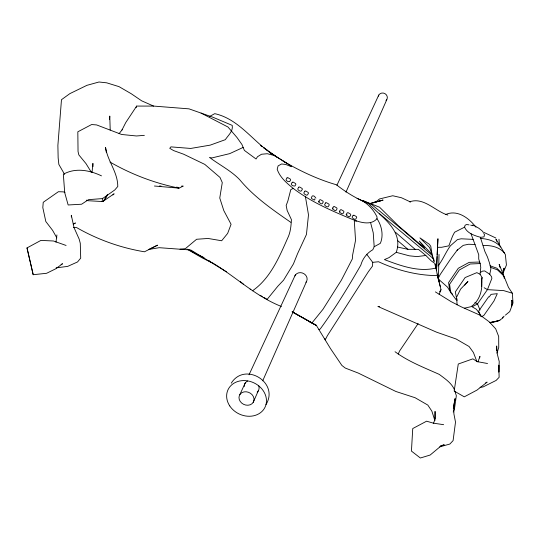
<?xml version="1.0" encoding="UTF-8"?>
<svg xmlns="http://www.w3.org/2000/svg" width="540" height="540" viewBox="0 0 540 540"><rect width="100%" height="100%" fill="white"/><g stroke="black" fill="none" stroke-linecap="round" stroke-linejoin="round"><path stroke-width="0.81" d="M437.285 274.738L436.03 268.002C418.669 272.43 400.586 265.734 384.426 259.598L388.996 257.627L396.252 252.322C404.001 230.506 381.254 216.945 368.604 203.58C356.967 199.004 346.228 192.47 336.4 184.761C317.655 179.361 299.957 170.924 283.142 161.116M318.924 329.623L320.22 329.002C335.07 308.597 348.287 286.983 360.842 265.1C362.556 258.674 367.004 253.017 372.816 249.73L374.186 246.719L380.322 243.351C383.798 235.521 381.706 225.524 376.981 218.7L377.021 216.925C373.032 208.548 365.89 201.575 357.095 198.43M438.413 278.816L439.027 254.414M496.537 350.676L496.672 345.964L497.198 353.632L499.23 361.577L498.798 372.08L498.798 365.155L499.136 377.312L496.098 380.444L483.003 386.984L480.053 387.295M481.646 279.97C482.774 290.021 479.729 300.767 471.049 306.68L464.285 308.219M434.95 264.506L436.59 269.987L437.049 256.574M437.117 254.9L437.94 238.727L436.583 268.286M366.68 254.219L372.695 262.339L372.539 266.031L368.314 271.782L327.375 335.691L325.195 339.91L324.918 338.675M481.39 286.375L482.051 277.519L480.067 274.232L480.755 267.543L480.263 263.885L478.717 258.998L478.737 254.725L470.934 233.543M109.539 119.381L109.782 116.066L110.207 130.066M92.07 172.26L92.9 163.377L92.981 166.678M102.161 201.575L102.546 198.248M55.978 242.231L56.916 234.941M502.862 273.692L504.097 268.103L502.916 270.938M479.669 357.959L479.932 356.346L477.974 361.901M453.391 408.186L455.045 398.635L453.33 408.571M497.03 353.106L498.744 347.396L498.677 336.467L495.7 328.853L489.321 321.901L480.587 315.441L461.295 306.855L451.028 301.59L435.389 291.904M481.41 280.814L482.051 277.519M472.406 225.693L472.534 225.025L473.816 225.761M480.296 314.537L476.408 309.299L472.142 306.821L477.509 303.899L487.431 289.636L491.879 278.397L491.569 276.716L489.767 274.3L490.907 268.778L489.47 262.926L487.458 256.973L484.9 251.525L480.33 237.236M252.47 290.81C270.877 278.033 279.794 255.818 288.61 236.027C290.736 230.621 291.047 225.194 291.438 219.665L287.152 210.465L286.166 205.517L287.888 200.9L290.79 189.614L293.207 188.393C311.06 201.96 331.864 210.911 352.451 219.449C359.984 222.345 370.845 225.848 376.981 218.7M483.665 233.523L484.522 234.644L484.002 236.851L480.735 237.357C474.667 235.656 467.296 233.456 464.562 227.171L465.136 225.214L466.634 224.519L469.071 224.883M136.107 107.642L136.674 106.083L153.59 106.076L189.02 108.857L213.077 117.302L232.234 125.388C233.3 131.321 228.224 135.25 225.302 139.685L210.215 145.132L190.708 148.446L170.903 146.873L169.749 148.325L173.644 150.599L183.587 154.19L204.788 164.383L219.982 177.417L222.278 182.588L219.76 198.018L223.816 210.62L231.073 224.289L227.657 233.395L221.657 240.759L208.069 238.457L196.607 239.267L185.348 248.663L180.016 249.21M433.451 423.401L434.963 419.465L435.058 411.399L435.139 418.932M439.135 294.428L440.998 289.737L437.657 275.603C417.218 275.589 397.163 270.29 378.567 261.752L372.695 262.339M503.213 272.774L506.432 265.012L505.352 254.556L495.943 239.119L496.733 241.387M453.209 412.054L454.417 409.144L456.347 395.712L454.802 390.987M265.99 404.588C279.625 382.509 244.775 361.388 231.262 383.177M398.27 354.038L399.512 351.095L418.108 323.595M253.193 402.374A7.736 6.507 25.1 0 0 246.166 391.784A7.736 6.507 25.1 0 0 240.165 401.355A7.736 6.507 25.1 0 0 253.193 402.374L258.289 390.825M262.71 380.815L306.545 281.475M345.964 192.152L386.741 99.745M239.807 394.666L245.477 382.435M249.021 374.794L295.454 274.685M336.926 185.267L378.756 95.087M456.847 296.696L460.634 289.076L467.951 281.462L464.744 285.113M121.959 130.039L125.732 122.607L136.674 106.083M438.365 278.012L440.228 274.475L450.502 259.173L457.117 250.25L463.219 245.363L468.47 244.262L475.153 244.499M104.247 200.657L107.116 195.689M318.641 201.535L319.619 199.908L320.423 199.658L322.981 201.137L323.244 202.007L322.259 203.634L321.462 203.891L318.904 202.399L318.641 201.535L319.437 201.285M103.167 201.602L107.507 194.427M332.465 208.339L333.45 206.719L334.233 206.462L336.785 207.941L337.061 208.818L336.069 210.438L335.293 210.695L332.735 209.216L332.465 208.339L333.248 208.082M294.908 275.92L295.684 274.651A6.439 5.69 24.7 0 1 303.804 273.618A6.439 5.69 24.7 0 1 306.727 281.043L305.944 282.312M339.356 211.505L340.349 209.885L341.118 209.628L343.67 211.106L343.953 211.977L342.961 213.597L342.185 213.86L339.633 212.375L339.356 211.505L340.126 211.241M346.214 214.508L347.207 212.895L347.976 212.632L350.514 214.11L350.804 214.988L349.812 216.601L349.043 216.864L346.498 215.386L346.214 214.508L346.977 214.245M438.048 265.937C443.023 259.598 445.716 252.119 450.488 245.72L457.488 239.564L461.16 238.795L473.175 239.382M437.387 248.211L438.007 247.293L441.572 247.3L448.862 245.828L452.554 236.115L454.586 232.227L464.562 227.171M439.607 291.796L440.998 289.737M488.673 296.777L478.649 311.128L480.593 316.359M489.22 296.973L491.042 294.368L497.306 293.659L493.958 301.01L483.887 315.36L481.478 316.757M119.084 133.657L122.506 129.323M112.921 194.933L114.109 193.793L102.722 201.548L87.966 200.718L86.38 200.151M457.096 250.27L457.67 249.797M502.949 317.129L504.185 316.123M505.42 315.117L509.747 311.587L513 302.987L512.359 293.227L508.491 287.422L503.888 276.041L497.529 269.919L490.543 267.307M480.485 272.403L482.517 271.127L484.745 270.938L489.767 274.3M73.238 224.228L75.438 222.98L73.359 224.066M209.621 116.458L214.751 113.663C240.26 119.272 254.59 144.146 276.379 156.701L290.986 165.841L291.478 166.725L285.802 164.484L281.61 163.971L278.1 165.901L277.182 169.27C279.943 177.451 286.733 183.101 293.207 188.393M61.081 264.472L62.573 263.729L55.627 268.853L46.622 273.287L33.197 274.712L27 247.921L40.919 240.408L53.48 240.989L66.083 245.457M243.149 147.427L229.703 153.637L211.842 157.95L209.466 157.376C219.321 164.849 230.87 170.552 239.659 179.638C253.834 196.823 272.666 209.756 290.844 222.365M502.544 317.81C504.671 316.447 500.837 319.889 500.054 319.545M485.649 382.86L487.127 382.104L477.036 390.069L464.285 396.839L454.174 391.055L458.264 364.021L472.878 358.85L477.259 361.638L487.546 363.521M495.943 321.172L499.925 320.315L496.604 321.503L489.55 322.67M440.471 445.885L444.224 444.771L440.741 446.209L430.144 455.045L420.356 458.001L411.44 451.082L412.742 428.558L426.613 421.187L433.39 423.171L443.637 424.683M439.682 446.877L449.861 444.042L453.094 440.606L455.504 422.105L453.897 413.843L453.803 405.803M382.955 200.131L370.001 203.546L382.955 200.131L373.059 202.831L376.981 201.069L379.445 198.976L392.729 195.743L401.483 197.755L410.63 202.041M409.624 201.845C423.671 196.668 435.496 211.498 447.876 215.069M490.293 322.826L499.925 320.315M445.689 214.515C457.299 209.237 469.179 218.221 475.922 227.165M489.584 322.549L494.357 321.516M436.212 269.082L435.085 263.574L431.298 260.921L425.831 255.467L417.022 256.601L409.334 255.832L396.252 252.322M56.133 267.86L67.682 266.389L77.524 261.961L80.703 258.127L80.278 243.27L79.151 239.078L74.034 227.637L71.327 215.325L71.354 216.931M144.356 135.344L136.472 135.972L121.649 134.48L96.647 124.936L91.631 124.538L77.821 131.807L78.044 151.477L78.833 154.892L85.988 163.6L91.368 172.287M397.406 247.016L407.902 249.311L418.453 249.379L425.831 255.467M159.368 186.03L161.008 186.037M181.575 186.091L183.222 186.097L178.997 188.136L154.427 186.017M73.474 227.509L76.646 227.597C97.619 239.625 120.609 247.833 144.457 251.795L157.545 245.167L148.77 249.446L159.151 247.691L190.802 250L226.51 271.822M356.65 221.056L354.308 220.921L355.55 240.361L352.573 255.258L352.323 258.95L341.395 280.132L322.947 309.339L311.978 322.934L292.12 311.81M483.158 245.518C490.934 245.228 499.055 246.773 504.367 252.943M480.161 263.56L470.185 263.999L459.304 269.993L449.591 284.317L450.752 292.538L456.172 299.72M379.566 306.653L377.919 306.477L436.583 332.181L456.064 338.972L469.098 346.518L473.411 352.478L476.935 361.699M480.708 238.437C488.153 238.943 495.828 241.157 500.783 247.064M274.887 155.642L267.314 153.725L261.515 154.244L257.506 156.728L256.041 158.989L244.377 150.397L241.927 144.484L237.013 137.538L227.975 127.015L201.096 113.096M479.675 262.028L469.152 262.366L458.271 268.286L448.585 282.596L449.759 290.878L450.913 291.877M512.359 293.227L503.719 290.621L487.431 289.636L484.137 287.719M470.691 225.126L471.832 225.504M490.185 265.842L496.807 268.191L503.179 274.286L503.442 275.893M64.982 192.443L63.403 191.876L58.408 191.707L43.241 202.298L42.809 207.583L45.819 221.522L52.603 230.351L56.849 237.877M101.493 175.858C89.478 170.161 75.6 167.468 63.342 174.231L64.699 192.591L68.148 204.977L81.614 204.221L88.493 199.658L102.526 198.585L114.737 189.992L117.767 186.509C117.835 172.166 107.663 161.278 105.55 147.521L106.312 152.199M495.835 237.985L482.402 231.707M153.59 106.076L141.676 100.838L131.207 93.71L119.043 86.65L106.691 82.823L99.002 81.999L86.933 85.327L69.856 93.636L61.479 99.691L57.881 145.442L58.151 157.856L58.847 164.417L64.624 174.393M204.005 257.567L197.336 254.529L188.561 249.608M281.421 306.484C255.332 296.237 235.231 276.284 211.383 262.184M480.067 274.232L476.834 272.639L465.129 277.553L455.321 291.911L457.036 300.49M210.809 262.217L202.054 257.803L186.995 249.095M176.769 187.002L178.997 188.136C154.757 183.256 131.456 174.4 110.025 162.074M309.38 321.793L316.697 325.62M292.518 312.046L316.325 325.363L330.433 348.502L341.894 365.445L345.263 368.05L358.283 373.079L395.881 391.48L415.118 397.737L427.822 405.081L431.858 411.143L434.916 420.653M292.235 311.776L316.325 325.363M474.667 225.875L478.886 228.272L482.321 231.039M260.118 295.319L262.238 296.528M263.648 297.331L267.178 299.336L277.871 286.173L283.568 280.159L293.443 263.905L297.513 253.793L306.443 234.475L308.495 214.873L305.451 196.864M474.889 302.38L477.509 303.899L479.986 309.987M395.044 351.729C408.544 361.692 424.15 367.585 439.29 374.409C444.852 378.635 451.393 382.833 454.288 389.414M286.349 163.04L270.229 152.766L276.925 157.127M208.683 260.442L210.033 261.313M260.752 145.577L262.109 146.549L260.773 145.597M263.473 147.514L276.379 156.701M263.52 147.555L266.949 150.005M250.101 289.082L250.79 289.582M243.5 284.256L240.3 281.624M379.343 213.543L433.701 258.937L434.174 261.401M397.454 240.428L407.902 249.311M395.381 232.18L415.078 249.278M450.752 292.538L452.52 294.071M438.588 279.248L447.525 287.152L449.759 290.878M503.179 274.286L499.169 264.391L500.074 267.502M437.218 274.05L438.676 278.451M437.717 276.595L439.216 281.09M439.398 283.675L440.323 286.443M432.365 255.893L434.012 261.374M315.887 198.14L314.462 196.304L313.065 195.791L312.262 196.034L311.283 197.667L311.54 198.531L314.098 200.023L314.908 199.773L314.651 198.909M437.657 275.603L438.642 279.281M437.751 277.168L438.575 280.274M370.595 222.683L373.241 232.814L374.186 246.719M27 247.921L33.197 274.712M432.986 258.079L432.52 255.67L402.502 229.844L371.79 204.633L362.927 200.644L379.566 207.212L398.743 226.132L424.717 248.218L419.296 241.09L432.041 254.347L429.557 247.469L419.945 237.884L429.287 244.235L430.765 246.287L432.135 255.11M439.034 282.245L438.777 281.05M503.888 276.041L504.239 278.329M498.967 239.227L499.493 245.653M456.745 298.323L457.056 304.871M258.761 385.87A7.621 6.439 25.1 0 1 257.162 392.148M244.282 386.512A7.621 6.439 25.1 0 1 247.678 381.024M378.311 96.14A4.624 4.374 23.1 0 1 385.013 93.663A4.624 4.374 23.1 0 1 386.019 100.636M511.502 300.469L511.434 306.059L512.602 303.649L512.258 300.537L511.502 300.469M287.03 177.89L286.072 179.523L286.301 180.367L287.449 181.332L289.676 181.616L290.635 179.982L290.405 179.138L287.861 177.66L287.03 177.89M292.255 182.304L291.29 183.944L291.526 184.795L292.68 185.76L294.901 186.044L295.866 184.403L295.63 183.56L293.078 182.075L292.255 182.304M298.728 187.198L297.763 188.831L298.006 189.689L299.16 190.66L300.564 191.174L301.381 190.937L302.353 189.297L302.11 188.447L299.551 186.962L298.728 187.198M304.83 191.194L303.858 192.827L304.108 193.685L305.269 194.657L306.666 195.176L307.476 194.927L308.455 193.293L308.205 192.436L305.647 190.951L304.83 191.194M325.62 202.905L324.635 204.532L324.898 205.403L326.072 206.375L327.456 206.888L328.246 206.631L329.231 205.004L328.961 204.134L326.41 202.655L325.62 202.905M353.12 215.406L352.127 217.013L352.418 217.89L353.592 218.869L354.962 219.368L355.718 219.098L356.717 217.492L356.42 216.614L353.882 215.143L353.12 215.406M229.73 405.905A20.466 17.219 25.1 0 0 264.202 408.719A20.466 17.219 25.1 0 0 245.727 380.646A20.466 17.219 25.1 0 0 229.73 405.905"/></g></svg>
